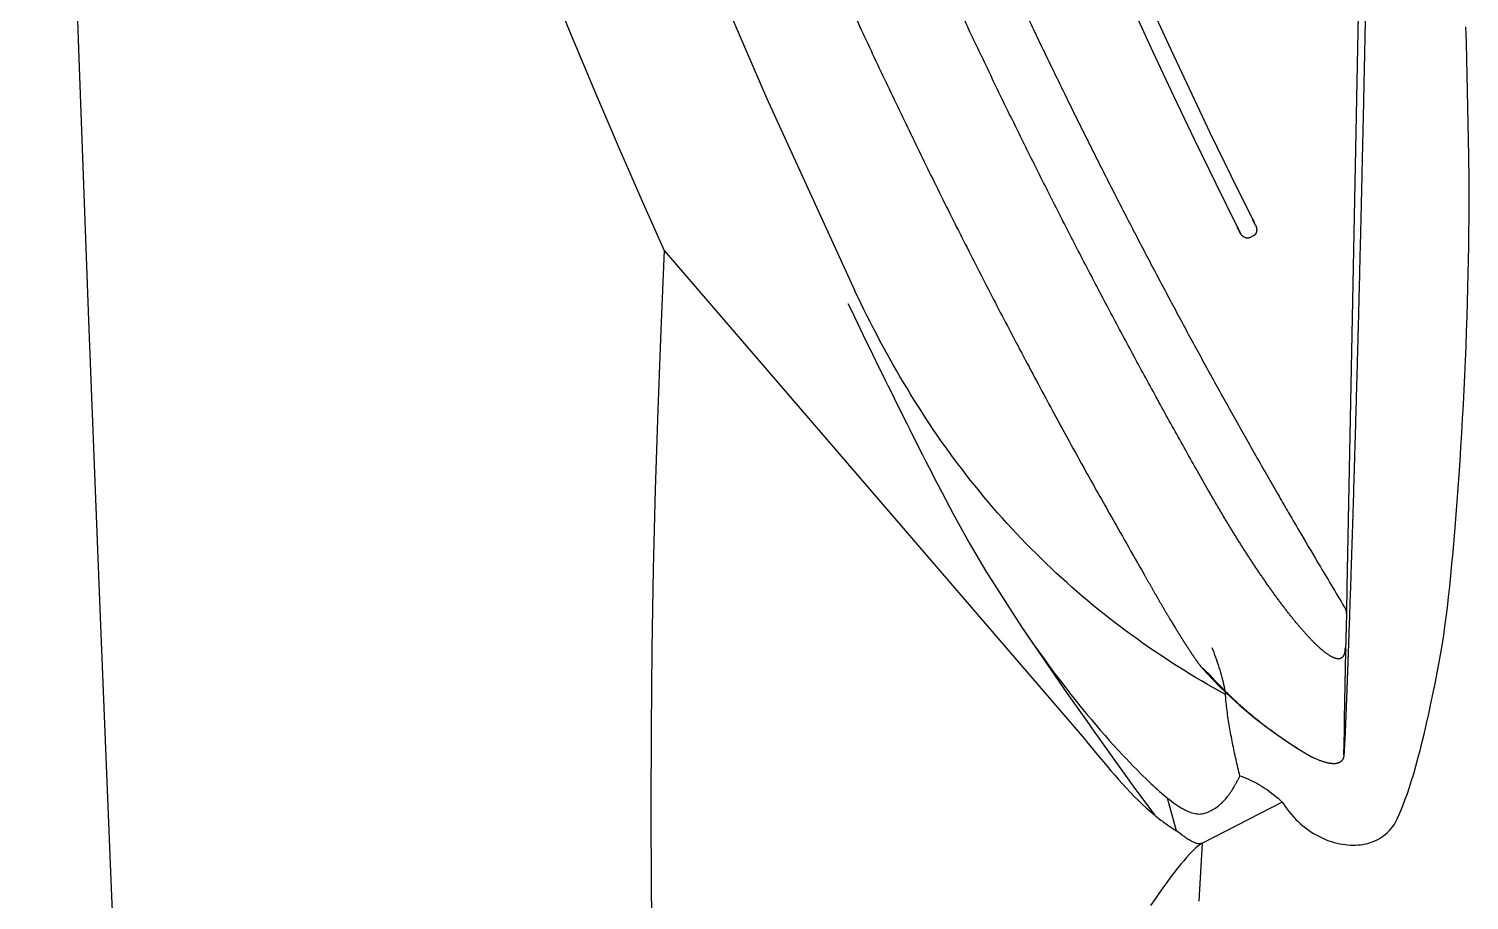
# Model space of a CAD drawing. Extents: x 832 to 912, y 781 to 934.
# Drawn here: x 835.945 to 840.163, y 827.584 to 830.138 of the extents above; entities that cross this region are included whole.
import ezdxf

# ---------------------------------------------------------------- set-up
doc = ezdxf.new("R2010")
doc.units = 0
doc.header["$MEASUREMENT"] = 0
for name, color, linetype in [('1', 4, 'Continuous'), ('DIM', 3, 'Continuous'), ('SPA', 2, 'Continuous')]:
    doc.layers.add(name, color=color, linetype=linetype)

# ---------------------------------------------------------------- blocks, each defined once
blk = doc.blocks.new('TRICKLER')
at = {"layer": '1', "linetype": 'Continuous'}
for p, q in [((1.4112, -11.105), (1.5703, -7.7032)), ((0.817, -11.0501), (0.817, -11.0501)), ((1.4079, -11.1776), (1.4112, -11.105)), ((0.8964, -11.1955), (0.905, -11.2109)), ((1.4025, -11.2915), (1.4076, -11.1826)), ((1.4076, -11.1826), (1.4079, -11.1776)), ((1.3933, -11.4898), (1.4025, -11.2915)), ((1.0008, -11.3492), (0.9755, -11.3248)), ((1.3916, -11.5253), (1.3933, -11.4898)), ((1.3883, -11.5961), (1.3916, -11.5253))]:
    blk.add_line(p, q, dxfattribs=at)
at = {"layer": '1', "color": 3, "linetype": 'Continuous'}
blk.add_line((1.1638, -10.0686), (1.1548, -10.0728), dxfattribs=at)
at = {"layer": '1', "linetype": 'Continuous'}
for points in [[(-0.0029, -9.3505, 0.001122), (0.0326, -9.4335, 0.001121), (0.0685, -9.5163, 0.00112), (0.1048, -9.5989, 0.001118), (0.1414, -9.6814, 0.001117), (0.1784, -9.7636, 0.001118), (0.2158, -9.8456, 0.001114), (0.2535, -9.9274, 0.001106), (0.2915, -10.009, 0.001115), (0.3299, -10.0904, 0.001137), (0.3687, -10.1718, 0.001106), (0.4077, -10.2526, 0.001035), (0.4468, -10.3327, 0.001141), (0.4869, -10.4139, 0.001358), (0.5283, -10.4967, 0.001036), (0.5674, -10.5743, 0.00037), (0.6029, -10.6443, 0.001445), (0.6493, -10.7338, 0.002455), (0.7216, -10.8709, 0.0012), (0.817, -11.0501, 0.000638)], [(0.5138, -9.3948, 0.000812), (0.5397, -9.4534, 0.000812), (0.5659, -9.5119, 0.000812), (0.5922, -9.5703, 0.000812), (0.6187, -9.6287, 0.000812), (0.6454, -9.687, 0.000812), (0.6723, -9.7451, 0.000812), (0.6993, -9.8033, 0.000813), (0.7266, -9.8613, 0.000813), (0.7541, -9.9192, 0.000813), (0.7817, -9.9771, 0.000813), (0.8096, -10.0348, 0.000813), (0.8376, -10.0925, 0.000813), (0.8658, -10.15, 0.000813), (0.8942, -10.2075, 0.000813), (0.9228, -10.2648, 0.000815), (0.9515, -10.3221, 0.000813), (0.9805, -10.3793, 0.000808), (1.0096, -10.4363, 0.000815), (1.039, -10.4934, 0.000831), (1.0686, -10.5504, 0.000808), (1.0982, -10.607, 0.000754), (1.1278, -10.6633, 0.000832), (1.1582, -10.7203, 0.000992), (1.1894, -10.7786, 0.000753), (1.2189, -10.8333, 0.000259), (1.2456, -10.8826, 0.001061), (1.2803, -10.9458, 0.001826), (1.3344, -11.0428, 0.000892), (1.4055, -11.1697, 0.000473)], [(1.5107, -9.3947, -0.000076), (1.5085, -9.4429, -0.000076), (1.5062, -9.4911, -0.000076), (1.5039, -9.5394, -0.000076), (1.5016, -9.5877, -0.000077), (1.4993, -9.6359, -0.000077), (1.497, -9.6842, -0.000077), (1.4946, -9.7324, -0.000077), (1.4923, -9.7806, -0.000078), (1.4899, -9.8287, -0.000078), (1.4875, -9.8765, -0.000078), (1.4852, -9.9242, -0.000079), (1.4828, -9.9716, -0.000079), (1.4804, -10.0188, -0.00008), (1.478, -10.0657, -0.00008), (1.4756, -10.1125, -0.000081), (1.4732, -10.1589, -0.000081), (1.4709, -10.2051, -0.000082), (1.4685, -10.251, -0.000083), (1.4661, -10.2967, -0.000084), (1.4637, -10.342, -0.000085), (1.4613, -10.387, -0.000086), (1.4589, -10.4317, -0.000087), (1.4565, -10.4761, -0.000088), (1.4541, -10.5202, -0.000089), (1.4517, -10.5639, -0.000091), (1.4493, -10.6072, -0.000092), (1.447, -10.6502, -0.000094), (1.4446, -10.6928, -0.000095), (1.4422, -10.7351, -0.000096), (1.4399, -10.7769, -0.000099), (1.4375, -10.8183, -0.000103), (1.4352, -10.8594, -0.000102), (1.4328, -10.9, -0.000097), (1.4305, -10.9399, -0.00011), (1.4282, -10.9799, -0.000135), (1.4258, -11.0203, -0.000105), (1.4235, -11.058, -0.000036), (1.4215, -11.0918, -0.000153), (1.4189, -11.1342, -0.000278), (1.415, -11.198, -0.000142), (1.4099, -11.2807, -0.000077)], [(0.817, -11.0501), (0.817, -11.0502, 0.000009), (0.817, -11.0502, 0.000009), (0.8171, -11.0503, 0.000009), (0.8171, -11.0504, 0.000008), (0.8171, -11.0504, 0.000008), (0.8172, -11.0505, 0.000008), (0.8172, -11.0506, 0.000008), (0.8172, -11.0506, 0.000008), (0.8173, -11.0507, 0.000008), (0.8173, -11.0508, 0.000007), (0.8173, -11.0508, 0.000007), (0.8174, -11.0509, 0.000007), (0.8174, -11.051, 0.000007), (0.8174, -11.051, 0.000007), (0.8175, -11.0511, 0.000007), (0.8175, -11.0511, 0.000006), (0.8175, -11.0512, 0.000006), (0.8176, -11.0513, 0.000006), (0.8176, -11.0513, 0.000006), (0.8177, -11.0514, 0.000006), (0.8177, -11.0515, 0.000006), (0.8177, -11.0515, 0.000005), (0.8178, -11.0516, 0.000005), (0.8178, -11.0517, 0.000005), (0.8178, -11.0517, 0.000005), (0.8179, -11.0518, 0.000005), (0.8179, -11.0519, 0.000005), (0.8179, -11.0519, 0.000005), (0.818, -11.052, 0.000004), (0.818, -11.0521, 0.000004), (0.818, -11.0521, 0.000004), (0.8181, -11.0522, 0.000004), (0.8181, -11.0523, 0.000003), (0.8182, -11.0523, 0.000001), (0.8182, -11.0524, 0.000004), (0.8182, -11.0525, 0.000007), (0.8183, -11.0526, 0.000003), (0.8184, -11.0527, 0.000002)], [(0.817, -11.0501), (0.8189, -11.0537, -0.000152), (0.8208, -11.0572, -0.000159), (0.8227, -11.0608, -0.000151), (0.8247, -11.0644, -0.000125), (0.8266, -11.068, -0.000105), (0.8285, -11.0716, -0.000088), (0.8305, -11.0752, -0.000072), (0.8324, -11.0788, -0.000053), (0.8343, -11.0824, -0.000036), (0.8363, -11.0861, -0.000018), (0.8382, -11.0897, -0.000001), (0.8402, -11.0934, 0.000017), (0.8422, -11.097, 0.000033), (0.8441, -11.1006, 0.000051), (0.8461, -11.1043, 0.000067), (0.848, -11.108, 0.000085), (0.85, -11.1116, 0.000101), (0.852, -11.1153, 0.000119), (0.854, -11.119, 0.000135), (0.8559, -11.1226, 0.000154), (0.8579, -11.1263, 0.000169), (0.8599, -11.13, 0.000187), (0.8619, -11.1336, 0.000204), (0.8639, -11.1373, 0.000222), (0.8659, -11.141, 0.000238), (0.8679, -11.1446, 0.000254), (0.8699, -11.1483, 0.000273), (0.8719, -11.152, 0.0003), (0.8739, -11.1556, 0.000305), (0.8759, -11.1593, 0.000296), (0.8779, -11.1629, 0.000352), (0.88, -11.1666, 0.000456), (0.8821, -11.1703, 0.000348), (0.8841, -11.1738, 0.00009), (0.8858, -11.177, 0.000548), (0.8881, -11.1811, 0.001024), (0.8917, -11.1873, 0.000507), (0.8964, -11.1955, 0.000265)], [(1.4076, -11.1826), (1.4076, -11.1824, 0.001651), (1.4076, -11.1822, 0.001649), (1.4076, -11.182, 0.00165), (1.4076, -11.1818, 0.001654), (1.4076, -11.1815, 0.001657), (1.4076, -11.1813, 0.001659), (1.4076, -11.1811, 0.001662), (1.4076, -11.1809, 0.001665), (1.4076, -11.1807, 0.001668), (1.4076, -11.1804, 0.001672), (1.4076, -11.1802, 0.001675), (1.4076, -11.18, 0.001679), (1.4076, -11.1798, 0.001682), (1.4076, -11.1796, 0.001686), (1.4076, -11.1793, 0.00169), (1.4076, -11.1791, 0.001694), (1.4076, -11.1789, 0.001698), (1.4076, -11.1787, 0.001702), (1.4075, -11.1785, 0.001707), (1.4075, -11.1783, 0.001711), (1.4075, -11.178, 0.001716), (1.4075, -11.1778, 0.001721), (1.4075, -11.1776, 0.001725), (1.4074, -11.1774, 0.001731), (1.4074, -11.1772, 0.001735), (1.4074, -11.1769, 0.001741), (1.4074, -11.1767, 0.001746), (1.4073, -11.1765, 0.001752), (1.4073, -11.1763, 0.001757), (1.4073, -11.1761, 0.001761), (1.4072, -11.1759, 0.001767), (1.4072, -11.1756, 0.001779), (1.4072, -11.1754, 0.00179), (1.4071, -11.1752, 0.001805), (1.4071, -11.175, 0.001818), (1.407, -11.1748, 0.001833), (1.407, -11.1746, 0.001845), (1.4069, -11.1744, 0.001861), (1.4069, -11.1741, 0.001874), (1.4068, -11.1739, 0.00189), (1.4068, -11.1737, 0.001904), (1.4067, -11.1735, 0.001919), (1.4067, -11.1733, 0.001935), (1.4066, -11.1731, 0.001955), (1.4066, -11.1729, 0.001965), (1.4065, -11.1726, 0.001969), (1.4064, -11.1724, 0.002002), (1.4064, -11.1722, 0.002063), (1.4063, -11.172, 0.002016), (1.4062, -11.1718, 0.001893), (1.4062, -11.1716, 0.002114), (1.4061, -11.1714, 0.002557), (1.406, -11.1712, 0.00194), (1.406, -11.171, 0.000634), (1.4059, -11.1708, 0.002795), (1.4058, -11.1705, 0.004886), (1.4057, -11.1702, 0.002391), (1.4055, -11.1697, 0.001262)], [(1.4078, -11.1776), (1.4078, -11.1774, 0.002867), (1.4079, -11.1773, 0.002869), (1.4079, -11.1772, 0.002867), (1.4079, -11.177, 0.00286), (1.4079, -11.1769, 0.002855), (1.4079, -11.1767, 0.002851), (1.4079, -11.1766, 0.002847), (1.4078, -11.1765, 0.002843), (1.4078, -11.1763, 0.002839), (1.4078, -11.1762, 0.002835), (1.4078, -11.1761, 0.002832), (1.4078, -11.1759, 0.002828), (1.4078, -11.1758, 0.002825), (1.4078, -11.1756, 0.002822), (1.4078, -11.1755, 0.002819), (1.4077, -11.1754, 0.002816), (1.4077, -11.1752, 0.002814), (1.4077, -11.1751, 0.002812), (1.4077, -11.175, 0.002809), (1.4077, -11.1748, 0.002808), (1.4076, -11.1747, 0.002806), (1.4076, -11.1746, 0.002804), (1.4076, -11.1744, 0.002803), (1.4076, -11.1743, 0.002802), (1.4075, -11.1741, 0.0028), (1.4075, -11.174, 0.0028), (1.4075, -11.1739, 0.002799), (1.4074, -11.1737, 0.002799), (1.4074, -11.1736, 0.002798), (1.4073, -11.1735, 0.002798), (1.4073, -11.1733, 0.002793), (1.4073, -11.1732, 0.002785), (1.4072, -11.1731, 0.002777), (1.4072, -11.173, 0.002769), (1.4071, -11.1728, 0.002761), (1.4071, -11.1727, 0.002753), (1.407, -11.1726, 0.002746), (1.407, -11.1724, 0.002739), (1.4069, -11.1723, 0.002732), (1.4069, -11.1722, 0.002726), (1.4068, -11.172, 0.002719), (1.4067, -11.1719, 0.002711), (1.4067, -11.1718, 0.002707), (1.4066, -11.1717, 0.002707), (1.4066, -11.1715, 0.002694), (1.4065, -11.1714, 0.002673), (1.4064, -11.1713, 0.002691), (1.4064, -11.1712, 0.002741), (1.4063, -11.171, 0.002658), (1.4062, -11.1709, 0.002478), (1.4062, -11.1708, 0.002731), (1.4061, -11.1707, 0.003252), (1.406, -11.1705, 0.002463), (1.406, -11.1704, 0.000841), (1.4059, -11.1703, 0.003472), (1.4058, -11.1702, 0.005964), (1.4057, -11.17, 0.002907), (1.4055, -11.1697, 0.001537)], [(0.893, -11.1896), (0.8932, -11.1899, -0.000041), (0.8934, -11.1903, -0.00004), (0.8936, -11.1906, -0.00004), (0.8937, -11.191, -0.000041), (0.8939, -11.1913, -0.000041), (0.8941, -11.1916, -0.000041), (0.8943, -11.192, -0.000042), (0.8945, -11.1923, -0.000042), (0.8947, -11.1927, -0.000042), (0.8949, -11.193, -0.000042), (0.8951, -11.1934, -0.000043), (0.8953, -11.1937, -0.000043), (0.8955, -11.1941, -0.000043), (0.8957, -11.1944, -0.000043), (0.8959, -11.1948, -0.000044), (0.8961, -11.1951, -0.000044), (0.8963, -11.1955, -0.000044), (0.8965, -11.1958, -0.000044), (0.8967, -11.1962, -0.000045), (0.8969, -11.1966, -0.000045), (0.8971, -11.1969, -0.000045), (0.8973, -11.1973, -0.000045), (0.8975, -11.1976, -0.000046), (0.8977, -11.198, -0.000046), (0.8979, -11.1984, -0.000046), (0.8982, -11.1987, -0.000046), (0.8984, -11.1991, -0.000047), (0.8986, -11.1994, -0.000048), (0.8988, -11.1998, -0.000046), (0.899, -11.2002, -0.000043), (0.8992, -11.2006, -0.000048), (0.8994, -11.2009, -0.000058), (0.8996, -11.2013, -0.000044), (0.8998, -11.2017, -0.000014), (0.9, -11.202, -0.000063), (0.9002, -11.2024, -0.000109), (0.9006, -11.2031, -0.000053), (0.9011, -11.2039, -0.000028)], [(0.905, -11.2109), (0.9063, -11.2132, 0.000262), (0.9077, -11.2155, 0.00026), (0.909, -11.2178, 0.000262), (0.9103, -11.2201, 0.000269), (0.9117, -11.2225, 0.000274), (0.913, -11.2248, 0.000279), (0.9144, -11.2271, 0.000283), (0.9157, -11.2294, 0.000289), (0.9171, -11.2317, 0.000293), (0.9184, -11.234, 0.000298), (0.9198, -11.2363, 0.000303), (0.9211, -11.2386, 0.000308), (0.9225, -11.2409, 0.000313), (0.9239, -11.2432, 0.000318), (0.9252, -11.2455, 0.000323), (0.9266, -11.2478, 0.000328), (0.928, -11.2501, 0.000333), (0.9294, -11.2524, 0.000339), (0.9307, -11.2547, 0.000344), (0.9321, -11.257, 0.000349), (0.9335, -11.2592, 0.000354), (0.9349, -11.2615, 0.000361), (0.9363, -11.2638, 0.000367), (0.9377, -11.2661, 0.000373), (0.9391, -11.2683, 0.000379), (0.9405, -11.2706, 0.000386), (0.9419, -11.2729, 0.000391), (0.9433, -11.2751, 0.000397), (0.9447, -11.2774, 0.000403), (0.9461, -11.2796, 0.000409), (0.9475, -11.2819, 0.000414), (0.9489, -11.2842, 0.000419), (0.9504, -11.2864, 0.000425), (0.9518, -11.2887, 0.000431), (0.9532, -11.2909, 0.000434), (0.9547, -11.2932, 0.000437), (0.9561, -11.2954, 0.000445), (0.9576, -11.2977, 0.00046), (0.959, -11.2999, 0.00045), (0.9605, -11.3022, 0.000423), (0.962, -11.3044, 0.000474), (0.9634, -11.3067, 0.000574), (0.965, -11.309, 0.000435), (0.9664, -11.3112, 0.00014), (0.9677, -11.3132, 0.000628), (0.9694, -11.3157, 0.001096), (0.9721, -11.3196, 0.000534), (0.9755, -11.3247, 0.000281)], [(1.4099, -11.2807), (1.4095, -11.2868, 0.000005), (1.4091, -11.2929, 0.000006), (1.4088, -11.299, 0.000005), (1.4084, -11.3051, 0.000002), (1.408, -11.3112, 0), (1.4076, -11.3173, -0.000003), (1.4072, -11.3234, -0.000005), (1.4068, -11.3295, -0.000007), (1.4065, -11.3356, -0.00001), (1.4061, -11.3416, -0.000012), (1.4057, -11.3477, -0.000014), (1.4053, -11.3538, -0.000017), (1.4049, -11.3598, -0.000019), (1.4046, -11.3658, -0.00002), (1.4042, -11.3719, -0.000022), (1.4038, -11.3779, -0.000024), (1.4034, -11.384, -0.000026), (1.403, -11.3901, -0.00003), (1.4026, -11.3962, -0.000033), (1.4022, -11.4022, -0.000036), (1.4019, -11.4083, -0.000039), (1.4015, -11.4144, -0.000043), (1.4011, -11.4205, -0.000046), (1.4007, -11.4265, -0.00005), (1.4003, -11.4325, -0.000053), (1.3999, -11.4385, -0.000057), (1.3995, -11.4445, -0.000061), (1.3991, -11.4505, -0.000066), (1.3987, -11.4564, -0.00007), (1.3984, -11.4622, -0.000075), (1.398, -11.468, -0.00008), (1.3976, -11.4738, -0.000085), (1.3972, -11.4795, -0.000091), (1.3968, -11.4851, -0.000097), (1.3964, -11.4907, -0.000103), (1.3961, -11.4962, -0.00011), (1.3957, -11.5017, -0.000118), (1.3953, -11.507, -0.000126), (1.395, -11.5123, -0.000135), (1.3946, -11.5175, -0.000145), (1.3942, -11.5226, -0.000155), (1.3939, -11.5276, -0.000167), (1.3935, -11.5325, -0.000179), (1.3932, -11.5373, -0.000194), (1.3928, -11.542, -0.000209), (1.3925, -11.5466, -0.000225), (1.3921, -11.551, -0.000246), (1.3918, -11.5553, -0.000275), (1.3915, -11.5595, -0.00029), (1.3912, -11.5636, -0.000293), (1.3908, -11.5675, -0.000359), (1.3905, -11.5713, -0.000486), (1.3902, -11.5751, -0.000405), (1.3899, -11.5785, -0.000126), (1.3897, -11.5815, -0.000667), (1.3894, -11.585, -0.00146), (1.3889, -11.59, -0.000869), (1.3883, -11.5961, -0.000501)], [(1.4001, -11.2835), (1.4002, -11.2837, -0.002653), (1.4003, -11.2838, -0.00266), (1.4004, -11.2839, -0.002665), (1.4004, -11.284, -0.002666), (1.4005, -11.2841, -0.002668), (1.4006, -11.2843, -0.002671), (1.4007, -11.2844, -0.002675), (1.4007, -11.2845, -0.002678), (1.4008, -11.2846, -0.002682), (1.4009, -11.2847, -0.002686), (1.401, -11.2849, -0.002691), (1.401, -11.285, -0.002695), (1.4011, -11.2851, -0.0027), (1.4012, -11.2852, -0.002705), (1.4012, -11.2854, -0.00271), (1.4013, -11.2855, -0.002715), (1.4013, -11.2856, -0.002721), (1.4014, -11.2858, -0.002727), (1.4015, -11.2859, -0.002733), (1.4015, -11.286, -0.002739), (1.4016, -11.2861, -0.002746), (1.4016, -11.2863, -0.002753), (1.4017, -11.2864, -0.00276), (1.4017, -11.2865, -0.002767), (1.4018, -11.2867, -0.002775), (1.4018, -11.2868, -0.002782), (1.4019, -11.2869, -0.00279), (1.4019, -11.2871, -0.002799), (1.402, -11.2872, -0.002807), (1.402, -11.2873, -0.002815), (1.402, -11.2875, -0.00282), (1.4021, -11.2876, -0.00282), (1.4021, -11.2877, -0.00282), (1.4022, -11.2879, -0.002821), (1.4022, -11.288, -0.002822), (1.4022, -11.2881, -0.002822), (1.4023, -11.2883, -0.002823), (1.4023, -11.2884, -0.002824), (1.4023, -11.2886, -0.002826), (1.4023, -11.2887, -0.002828), (1.4024, -11.2888, -0.002829), (1.4024, -11.289, -0.00283), (1.4024, -11.2891, -0.002834), (1.4024, -11.2892, -0.002841), (1.4024, -11.2894, -0.002837), (1.4025, -11.2895, -0.002822), (1.4025, -11.2897, -0.00285), (1.4025, -11.2898, -0.002911), (1.4025, -11.2899, -0.002831), (1.4025, -11.2901, -0.002646), (1.4025, -11.2902, -0.002925), (1.4025, -11.2903, -0.003493), (1.4025, -11.2905, -0.002654), (1.4025, -11.2906, -0.000906), (1.4025, -11.2907, -0.003753), (1.4025, -11.2909, -0.006481), (1.4025, -11.2911, -0.003172), (1.4025, -11.2915, -0.00168)], [(1.3883, -11.5961), (1.3881, -11.5981, -0.013994), (1.3879, -11.6, -0.014583), (1.3875, -11.6018, -0.015347), (1.387, -11.6036, -0.016356), (1.3864, -11.6053, -0.017289), (1.3858, -11.6069, -0.01812), (1.385, -11.6085, -0.018858), (1.384, -11.6099, -0.019527), (1.383, -11.6114, -0.019984), (1.3819, -11.6127, -0.020294), (1.3806, -11.6139, -0.020324), (1.3793, -11.6151, -0.020206), (1.3778, -11.6161, -0.019794), (1.3762, -11.6171, -0.01929), (1.3744, -11.6179, -0.018506), (1.3726, -11.6187, -0.017688), (1.3706, -11.6194, -0.016759), (1.3685, -11.6199, -0.015956), (1.3662, -11.6203, -0.014778), (1.3639, -11.6207, -0.013503), (1.3614, -11.6209, -0.013143), (1.3588, -11.6209, -0.013692), (1.356, -11.6209, -0.013047), (1.3531, -11.6206, -0.011922), (1.35, -11.6203, -0.010738), (1.3468, -11.6197, -0.009641), (1.3434, -11.6191, -0.008724), (1.34, -11.6182, -0.008008), (1.3364, -11.6173, -0.007364), (1.3327, -11.6161, -0.006835), (1.3289, -11.6149, -0.006362), (1.3249, -11.6135, -0.005981), (1.3209, -11.6119, -0.005633), (1.3168, -11.6103, -0.005355), (1.3126, -11.6084, -0.005094), (1.3083, -11.6065, -0.004885), (1.304, -11.6044, -0.004699), (1.2996, -11.6021, -0.004568), (1.2951, -11.5998, -0.004403), (1.2905, -11.5973, -0.004236), (1.286, -11.5946, -0.004218), (1.2813, -11.5919, -0.004382), (1.2766, -11.589, -0.00362), (1.2719, -11.586, -0.001893), (1.2672, -11.5829, -0.00117), (1.2624, -11.5798, -0.001204), (1.2576, -11.5767, -0.001212), (1.2528, -11.5735, -0.001204), (1.248, -11.5703, -0.0012), (1.2432, -11.567, -0.001204), (1.2383, -11.5637, -0.001204), (1.2334, -11.5603, -0.001207), (1.2285, -11.5569, -0.001207), (1.2236, -11.5534, -0.001211), (1.2187, -11.5499, -0.001213), (1.2137, -11.5463, -0.001218), (1.2088, -11.5427, -0.001221), (1.2038, -11.5391, -0.001227), (1.1989, -11.5354, -0.001231), (1.1939, -11.5316, -0.001238), (1.1889, -11.5278, -0.001243), (1.1839, -11.524, -0.001251), (1.1789, -11.5201, -0.001257), (1.1739, -11.5162, -0.001266), (1.1689, -11.5122, -0.001272), (1.1639, -11.5082, -0.001282), (1.1589, -11.5042, -0.00129), (1.1539, -11.5001, -0.0013), (1.1489, -11.496, -0.001309), (1.1439, -11.4918, -0.00132), (1.1389, -11.4876, -0.001329), (1.1339, -11.4833, -0.001342), (1.1289, -11.479, -0.001352), (1.1239, -11.4747, -0.001365), (1.1189, -11.4703, -0.001376), (1.114, -11.4659, -0.00139), (1.109, -11.4614, -0.001402), (1.1041, -11.4569, -0.001417), (1.0992, -11.4524, -0.00143), (1.0943, -11.4478, -0.001447), (1.0894, -11.4432, -0.001459), (1.0845, -11.4385, -0.00147), (1.0796, -11.4338, -0.001492), (1.0748, -11.429, -0.00153), (1.0699, -11.4243, -0.0015), (1.0651, -11.4195, -0.001402), (1.0604, -11.4146, -0.001378), (1.0556, -11.4097, -0.001411), (1.0509, -11.4048, -0.001376), (1.0462, -11.3999, -0.001292), (1.0416, -11.395, -0.00144), (1.0369, -11.39, -0.001737), (1.0321, -11.3848, -0.001319), (1.0277, -11.3799, -0.000435), (1.0237, -11.3755, -0.001895), (1.0186, -11.3698, -0.003313), (1.0109, -11.3609, -0.001625), (1.0008, -11.3492, -0.000859)]]:
    blk.add_lwpolyline(points, format="xyb", dxfattribs=at)
at = {"layer": '1', "color": 3, "linetype": 'Continuous'}
for points in [[(1.0121, -10.8094), (0.9784, -10.7461, -0.000901), (0.945, -10.6827, -0.000901), (0.9118, -10.6191, -0.000901), (0.8788, -10.5555, -0.000901), (0.846, -10.4917, -0.000901), (0.8135, -10.4278, -0.000901), (0.7813, -10.3638, -0.000901), (0.7492, -10.2997, -0.000901), (0.7174, -10.2355, -0.000901), (0.6859, -10.1711, -0.000901), (0.6545, -10.1067, -0.000901), (0.6234, -10.0421, -0.000901), (0.5926, -9.9774, -0.000901), (0.562, -9.9127, -0.000901), (0.5316, -9.8478, -0.000901), (0.5014, -9.7828, -0.000901), (0.4715, -9.7177, -0.000901), (0.4418, -9.6525, -0.000901), (0.4124, -9.5871, -0.000901), (0.3832, -9.5217, -0.000901), (0.3542, -9.4562, -0.000901), (0.3254, -9.3905, -0.000901)], [(1.1706, -10.0359), (1.1705, -10.0357, -0.000008), (1.1704, -10.0355, -0.000008), (1.1703, -10.0353, -0.000008), (1.1702, -10.0351, -0.000007), (1.1701, -10.0348, -0.000007), (1.17, -10.0346, -0.000007), (1.1699, -10.0344, -0.000007), (1.1698, -10.0341, -0.000007), (1.1697, -10.0339, -0.000006), (1.1696, -10.0337, -0.000006), (1.1695, -10.0334, -0.000006), (1.1693, -10.0332, -0.000006), (1.1692, -10.033, -0.000006), (1.1691, -10.0327, -0.000005), (1.169, -10.0325, -0.000005), (1.1689, -10.0322, -0.000005), (1.1688, -10.032, -0.000005), (1.1687, -10.0318, -0.000005), (1.1686, -10.0315, -0.000005), (1.1684, -10.0313, -0.000004), (1.1683, -10.031, -0.000004), (1.1682, -10.0308, -0.000004), (1.1681, -10.0305, -0.000004), (1.168, -10.0303, -0.000004), (1.1679, -10.03, -0.000004), (1.1678, -10.0298, -0.000004), (1.1676, -10.0295, -0.000004), (1.1675, -10.0293, -0.000004), (1.1674, -10.029, -0.000004), (1.1673, -10.0288, -0.000003), (1.1672, -10.0285, -0.000003), (1.167, -10.0283, -0.000003), (1.1669, -10.028, -0.000003), (1.1668, -10.0278, -0.000003), (1.1667, -10.0275, -0.000003), (1.1666, -10.0272, -0.000003), (1.1664, -10.027, -0.000003), (1.1663, -10.0267, -0.000003), (1.1662, -10.0265, -0.000003), (1.1661, -10.0262, -0.000003), (1.166, -10.0259, -0.000003), (1.1658, -10.0257, -0.000003), (1.1657, -10.0254, -0.000003), (1.1656, -10.0252, -0.000003), (1.1655, -10.0249, -0.000003), (1.1654, -10.0246, -0.000003), (1.1652, -10.0244, -0.000003), (1.1651, -10.0241, -0.000003), (1.165, -10.0238, -0.000003), (1.1649, -10.0236, -0.000003), (1.1647, -10.0233, -0.000003), (1.1646, -10.023, -0.000004), (1.1645, -10.0228, -0.000003), (1.1644, -10.0225, -0.000001), (1.1643, -10.0223, -0.000004), (1.1641, -10.022, -0.000007), (1.1639, -10.0215, -0.000003), (1.1636, -10.0209, -0.000002)], [(1.1706, -10.0359), (1.1708, -10.0362, -0.001372), (1.1709, -10.0365, -0.001354), (1.171, -10.0368, -0.001365), (1.1711, -10.0371, -0.001412), (1.1713, -10.0374, -0.001447), (1.1714, -10.0376, -0.001478), (1.1715, -10.0379, -0.001507), (1.1716, -10.0382, -0.001543), (1.1717, -10.0385, -0.001575), (1.1719, -10.0388, -0.001611), (1.172, -10.0391, -0.001643), (1.1721, -10.0394, -0.00168), (1.1722, -10.0397, -0.001713), (1.1723, -10.04, -0.001751), (1.1724, -10.0403, -0.001785), (1.1725, -10.0406, -0.001823), (1.1726, -10.0408, -0.001858), (1.1727, -10.0411, -0.001898), (1.1728, -10.0414, -0.001934), (1.1729, -10.0417, -0.001974), (1.173, -10.042, -0.002011), (1.1731, -10.0423, -0.002052), (1.1732, -10.0426, -0.00209), (1.1733, -10.0429, -0.002132), (1.1733, -10.0432, -0.002171), (1.1734, -10.0435, -0.002214), (1.1735, -10.0438, -0.002253), (1.1736, -10.0441, -0.002297), (1.1736, -10.0444, -0.002337), (1.1737, -10.0448, -0.002382), (1.1738, -10.0451, -0.002423), (1.1738, -10.0454, -0.002469), (1.1739, -10.0457, -0.00251), (1.174, -10.046, -0.002557), (1.174, -10.0463, -0.002598), (1.1741, -10.0466, -0.002645), (1.1741, -10.0469, -0.002688), (1.1741, -10.0472, -0.002735), (1.1742, -10.0475, -0.002777), (1.1742, -10.0478, -0.002825), (1.1743, -10.0481, -0.002868), (1.1743, -10.0484, -0.002915), (1.1743, -10.0487, -0.002958), (1.1743, -10.049, -0.003008), (1.1743, -10.0494, -0.00304), (1.1744, -10.0497, -0.003058), (1.1744, -10.05, -0.003069), (1.1744, -10.0503, -0.003087), (1.1744, -10.0506, -0.003103), (1.1744, -10.0509, -0.003124), (1.1744, -10.0512, -0.003143), (1.1744, -10.0515, -0.003167), (1.1744, -10.0518, -0.003189), (1.1743, -10.0521, -0.003216), (1.1743, -10.0525, -0.003242), (1.1743, -10.0528, -0.003272), (1.1743, -10.0531, -0.0033), (1.1742, -10.0534, -0.003334), (1.1742, -10.0537, -0.003365), (1.1742, -10.054, -0.003401), (1.1741, -10.0543, -0.003435), (1.1741, -10.0546, -0.003474), (1.174, -10.0549, -0.003512), (1.1739, -10.0552, -0.003556), (1.1739, -10.0555, -0.003593), (1.1738, -10.0558, -0.003632), (1.1737, -10.0561, -0.003682), (1.1737, -10.0564, -0.003747), (1.1736, -10.0567, -0.00379), (1.1735, -10.057, -0.003819), (1.1734, -10.0573, -0.003822), (1.1733, -10.0576, -0.003816), (1.1732, -10.0579, -0.003816), (1.1731, -10.0582, -0.003823), (1.173, -10.0585, -0.003829), (1.1729, -10.0588, -0.00384), (1.1728, -10.0591, -0.003851), (1.1726, -10.0594, -0.003867), (1.1725, -10.0597, -0.003884), (1.1724, -10.0599, -0.003905), (1.1722, -10.0602, -0.003927), (1.1721, -10.0605, -0.003953), (1.172, -10.0608, -0.003979), (1.1718, -10.0611, -0.004011), (1.1717, -10.0613, -0.004042), (1.1715, -10.0616, -0.004078), (1.1714, -10.0619, -0.004114), (1.1712, -10.0621, -0.004157), (1.171, -10.0624, -0.004196), (1.1708, -10.0626, -0.004239), (1.1707, -10.0629, -0.00429), (1.1705, -10.0631, -0.00434), (1.1703, -10.0634, -0.004351), (1.1701, -10.0636, -0.00433), (1.1699, -10.0639, -0.004311), (1.1697, -10.0641, -0.004298), (1.1695, -10.0643, -0.004289), (1.1693, -10.0646, -0.004281), (1.1691, -10.0648, -0.004277), (1.1689, -10.065, -0.004278), (1.1686, -10.0652, -0.00428), (1.1684, -10.0655, -0.004285), (1.1682, -10.0657, -0.004297), (1.1679, -10.0659, -0.004318), (1.1677, -10.0661, -0.004323), (1.1675, -10.0663, -0.004318), (1.1672, -10.0665, -0.004376), (1.167, -10.0667, -0.004489), (1.1667, -10.0669, -0.004395), (1.1665, -10.067, -0.004149), (1.1662, -10.0672, -0.004592), (1.166, -10.0674, -0.005474), (1.1657, -10.0676, -0.004224), (1.1655, -10.0677, -0.001594), (1.1652, -10.0679, -0.005602), (1.1649, -10.068, -0.00968), (1.1645, -10.0683, -0.004916), (1.1639, -10.0686, -0.002655)], [(1.1253, -10.0571), (1.1252, -10.0569, -0.000017), (1.1251, -10.0566, -0.000017), (1.125, -10.0564, -0.000016), (1.1249, -10.0562, -0.000015), (1.1248, -10.056, -0.000015), (1.1247, -10.0557, -0.000014), (1.1246, -10.0555, -0.000013), (1.1245, -10.0553, -0.000013), (1.1244, -10.055, -0.000012), (1.1242, -10.0548, -0.000012), (1.1241, -10.0546, -0.000011), (1.124, -10.0543, -0.00001), (1.1239, -10.0541, -0.00001), (1.1238, -10.0539, -0.000009), (1.1237, -10.0536, -0.000009), (1.1236, -10.0534, -0.000008), (1.1235, -10.0531, -0.000008), (1.1234, -10.0529, -0.000007), (1.1232, -10.0527, -0.000007), (1.1231, -10.0524, -0.000006), (1.123, -10.0522, -0.000006), (1.1229, -10.0519, -0.000005), (1.1228, -10.0517, -0.000005), (1.1227, -10.0514, -0.000004), (1.1226, -10.0512, -0.000004), (1.1224, -10.0509, -0.000004), (1.1223, -10.0507, -0.000004), (1.1222, -10.0504, -0.000004), (1.1221, -10.0502, -0.000004), (1.122, -10.0499, -0.000003), (1.1218, -10.0497, -0.000003), (1.1217, -10.0494, -0.000003), (1.1216, -10.0491, -0.000003), (1.1215, -10.0489, -0.000003), (1.1214, -10.0486, -0.000003), (1.1212, -10.0484, -0.000003), (1.1211, -10.0481, -0.000003), (1.121, -10.0479, -0.000003), (1.1209, -10.0476, -0.000003), (1.1208, -10.0473, -0.000003), (1.1206, -10.0471, -0.000003), (1.1205, -10.0468, -0.000003), (1.1204, -10.0465, -0.000003), (1.1203, -10.0463, -0.000003), (1.1202, -10.046, -0.000003), (1.12, -10.0458, -0.000003), (1.1199, -10.0455, -0.000003), (1.1198, -10.0452, -0.000003), (1.1197, -10.045, -0.000003), (1.1195, -10.0447, -0.000003), (1.1194, -10.0444, -0.000003), (1.1193, -10.0442, -0.000004), (1.1192, -10.0439, -0.000003), (1.119, -10.0436, -0.000001), (1.1189, -10.0434, -0.000004), (1.1188, -10.0431, -0.000007), (1.1186, -10.0426, -0.000003), (1.1183, -10.042, -0.000002)], [(1.1547, -10.0729), (1.1545, -10.073, -0.004587), (1.1542, -10.0731, -0.004576), (1.1539, -10.0732, -0.004541), (1.1536, -10.0733, -0.004494), (1.1533, -10.0734, -0.004458), (1.153, -10.0735, -0.004429), (1.1527, -10.0736, -0.004405), (1.1524, -10.0737, -0.004384), (1.1521, -10.0738, -0.004368), (1.1518, -10.0739, -0.004357), (1.1515, -10.074, -0.00435), (1.1512, -10.074, -0.004348), (1.1509, -10.0741, -0.00435), (1.1506, -10.0742, -0.004357), (1.1503, -10.0742, -0.004368), (1.15, -10.0743, -0.004384), (1.1497, -10.0743, -0.004404), (1.1494, -10.0744, -0.004435), (1.1491, -10.0744, -0.004456), (1.1488, -10.0744, -0.004447), (1.1485, -10.0744, -0.004415), (1.1481, -10.0745, -0.004366), (1.1478, -10.0745, -0.004328), (1.1475, -10.0745, -0.004294), (1.1472, -10.0745, -0.004264), (1.1469, -10.0745, -0.004233), (1.1466, -10.0745, -0.004208), (1.1463, -10.0745, -0.004184), (1.146, -10.0744, -0.004166), (1.1457, -10.0744, -0.004148), (1.1453, -10.0744, -0.004134), (1.145, -10.0743, -0.004122), (1.1447, -10.0743, -0.004115), (1.1444, -10.0743, -0.00411), (1.1441, -10.0742, -0.004108), (1.1438, -10.0741, -0.004108), (1.1435, -10.0741, -0.004114), (1.1432, -10.074, -0.004122), (1.1429, -10.0739, -0.004108), (1.1426, -10.0739, -0.004057), (1.1423, -10.0738, -0.004009), (1.142, -10.0737, -0.003968), (1.1417, -10.0736, -0.003932), (1.1414, -10.0735, -0.003892), (1.1411, -10.0734, -0.003857), (1.1408, -10.0733, -0.003823), (1.1405, -10.0732, -0.003793), (1.1402, -10.0731, -0.003762), (1.1399, -10.073, -0.003737), (1.1397, -10.0729, -0.003711), (1.1394, -10.0727, -0.003689), (1.1391, -10.0726, -0.003668), (1.1388, -10.0725, -0.003651), (1.1385, -10.0723, -0.003634), (1.1382, -10.0722, -0.003621), (1.138, -10.072, -0.003608), (1.1377, -10.0719, -0.0036), (1.1374, -10.0717, -0.003591), (1.1372, -10.0716, -0.003566), (1.1369, -10.0714, -0.003512), (1.1366, -10.0712, -0.003465), (1.1364, -10.0711, -0.003423), (1.1361, -10.0709, -0.003386), (1.1359, -10.0707, -0.003342), (1.1356, -10.0705, -0.003305), (1.1354, -10.0704, -0.003265), (1.1351, -10.0702, -0.00323), (1.1349, -10.07, -0.003193), (1.1346, -10.0698, -0.00316), (1.1344, -10.0696, -0.003125), (1.1341, -10.0694, -0.003095), (1.1339, -10.0692, -0.003063), (1.1337, -10.069, -0.003036), (1.1334, -10.0688, -0.003006), (1.1332, -10.0686, -0.002981), (1.133, -10.0684, -0.002955), (1.1327, -10.0681, -0.002932), (1.1325, -10.0679, -0.002907), (1.1323, -10.0677, -0.002889), (1.1321, -10.0675, -0.00287), (1.1319, -10.0672, -0.002847), (1.1317, -10.067, -0.00281), (1.1315, -10.0668, -0.00277), (1.1313, -10.0666, -0.002722), (1.131, -10.0663, -0.002679), (1.1308, -10.0661, -0.002633), (1.1307, -10.0658, -0.002591), (1.1305, -10.0656, -0.002544), (1.1303, -10.0654, -0.002502), (1.1301, -10.0651, -0.002456), (1.1299, -10.0649, -0.002415), (1.1297, -10.0646, -0.002369), (1.1295, -10.0644, -0.002328), (1.1293, -10.0641, -0.002283), (1.1292, -10.0639, -0.002242), (1.129, -10.0636, -0.002198), (1.1288, -10.0634, -0.002158), (1.1286, -10.0631, -0.002114), (1.1285, -10.0628, -0.002075), (1.1283, -10.0626, -0.002032), (1.1281, -10.0623, -0.001993), (1.128, -10.062, -0.00195), (1.1278, -10.0618, -0.001914), (1.1276, -10.0615, -0.001875), (1.1275, -10.0612, -0.001834), (1.1273, -10.061, -0.001784), (1.1272, -10.0607, -0.001761), (1.127, -10.0604, -0.001751), (1.1269, -10.0601, -0.001672), (1.1267, -10.0599, -0.001538), (1.1266, -10.0596, -0.001644), (1.1264, -10.0593, -0.001884), (1.1263, -10.059, -0.001429), (1.1261, -10.0588, -0.000553), (1.126, -10.0585, -0.001898), (1.1259, -10.0582, -0.003116), (1.1256, -10.0577, -0.001518), (1.1253, -10.0571, -0.000814)], [(1.4001, -11.2835), (1.3999, -11.2863, -0.007621), (1.3997, -11.2889, -0.008173), (1.3994, -11.2914, -0.008917), (1.399, -11.2938, -0.009882), (1.3985, -11.2961, -0.010966), (1.3979, -11.2983, -0.012137), (1.3973, -11.3003, -0.013494), (1.3966, -11.3022, -0.015007), (1.3958, -11.304, -0.016703), (1.3949, -11.3056, -0.018515), (1.3939, -11.3071, -0.020453), (1.3928, -11.3085, -0.022394), (1.3917, -11.3097, -0.024247), (1.3904, -11.3108, -0.025853), (1.3891, -11.3117, -0.027034), (1.3877, -11.3125, -0.027674), (1.3862, -11.3131, -0.027644), (1.3846, -11.3136, -0.027237), (1.3829, -11.3138, -0.02575), (1.3811, -11.314, -0.023562), (1.3793, -11.3139, -0.021287), (1.3773, -11.3137, -0.019127), (1.3753, -11.3134, -0.017075), (1.3732, -11.3129, -0.01527), (1.371, -11.3122, -0.013628), (1.3688, -11.3114, -0.012223), (1.3665, -11.3104, -0.010966), (1.3641, -11.3093, -0.009902), (1.3617, -11.3081, -0.008955), (1.3592, -11.3067, -0.008156), (1.3566, -11.3051, -0.007438), (1.354, -11.3034, -0.006826), (1.3513, -11.3016, -0.006289), (1.3485, -11.2997, -0.005847), (1.3458, -11.2976, -0.005355), (1.3429, -11.2954, -0.004837), (1.34, -11.293, -0.004417), (1.3371, -11.2906, -0.004069), (1.3342, -11.288, -0.003764), (1.3312, -11.2853, -0.003491), (1.3281, -11.2825, -0.00325), (1.325, -11.2796, -0.003032), (1.3219, -11.2767, -0.002839), (1.3188, -11.2736, -0.002663), (1.3157, -11.2704, -0.002508), (1.3125, -11.2671, -0.002365), (1.3093, -11.2638, -0.002238), (1.3061, -11.2604, -0.00212), (1.3029, -11.2569, -0.002017), (1.2996, -11.2533, -0.001921), (1.2964, -11.2497, -0.001835), (1.2931, -11.246, -0.001749), (1.2899, -11.2423, -0.001668), (1.2866, -11.2385, -0.001575), (1.2833, -11.2346, -0.001501), (1.28, -11.2307, -0.001446), (1.2767, -11.2267, -0.001393), (1.2734, -11.2226, -0.001337), (1.27, -11.2185, -0.001288), (1.2667, -11.2144, -0.00124), (1.2634, -11.2102, -0.001198), (1.26, -11.2059, -0.001155), (1.2566, -11.2016, -0.001116), (1.2533, -11.1973, -0.001078), (1.2499, -11.1929, -0.001044), (1.2466, -11.1884, -0.00101), (1.2432, -11.184, -0.00098), (1.2398, -11.1795, -0.000951), (1.2365, -11.1749, -0.000921), (1.2331, -11.1704, -0.000885), (1.2298, -11.1658, -0.000856), (1.2264, -11.1612, -0.000829), (1.2231, -11.1565, -0.000809), (1.2197, -11.1518, -0.000795), (1.2164, -11.1471, -0.00078), (1.213, -11.1424, -0.000763), (1.2097, -11.1376, -0.000748), (1.2063, -11.1328, -0.000733), (1.203, -11.128, -0.000719), (1.1997, -11.1232, -0.000704), (1.1963, -11.1183, -0.000691), (1.193, -11.1134, -0.000677), (1.1897, -11.1085, -0.000665), (1.1864, -11.1036, -0.000652), (1.1831, -11.0986, -0.00064), (1.1798, -11.0937, -0.000628), (1.1765, -11.0887, -0.000616), (1.1732, -11.0837, -0.000604), (1.1699, -11.0787, -0.000594), (1.1667, -11.0736, -0.000582), (1.1634, -11.0686, -0.000572), (1.1601, -11.0635, -0.000561), (1.1569, -11.0584, -0.000552), (1.1536, -11.0534, -0.000541), (1.1504, -11.0482, -0.000532), (1.1471, -11.0431, -0.000522), (1.1439, -11.038, -0.000514), (1.1407, -11.0329, -0.000504), (1.1375, -11.0277, -0.000496), (1.1343, -11.0225, -0.000487), (1.1311, -11.0174, -0.000479), (1.1279, -11.0122, -0.00047), (1.1247, -11.007, -0.000462), (1.1215, -11.0018, -0.000453), (1.1184, -10.9966, -0.000448), (1.1152, -10.9914, -0.000443), (1.1121, -10.9862, -0.00044), (1.1089, -10.981, -0.000437), (1.1058, -10.9757, -0.000434), (1.1027, -10.9705, -0.00043), (1.0996, -10.9653, -0.000427), (1.0965, -10.96, -0.000424), (1.0934, -10.9547, -0.000421), (1.0903, -10.9495, -0.000417), (1.0872, -10.9442, -0.000414), (1.0841, -10.9389, -0.000411), (1.081, -10.9336, -0.000408), (1.0779, -10.9283, -0.000404), (1.0749, -10.9229, -0.000401), (1.0718, -10.9176, -0.000398), (1.0688, -10.9123, -0.000395), (1.0657, -10.9069, -0.000392), (1.0627, -10.9016, -0.000389), (1.0597, -10.8962, -0.000386), (1.0567, -10.8909, -0.000382), (1.0536, -10.8855, -0.000377), (1.0506, -10.8801, -0.000377), (1.0476, -10.8747, -0.000381), (1.0446, -10.8693, -0.000368), (1.0416, -10.8639, -0.000341), (1.0387, -10.8585, -0.000373), (1.0357, -10.8531, -0.000438), (1.0326, -10.8475, -0.000332), (1.0297, -10.8422, -0.000118), (1.0271, -10.8374, -0.000459), (1.0238, -10.8313, -0.000777), (1.0187, -10.8219, -0.000379), (1.0121, -10.8094, -0.000201)]]:
    blk.add_lwpolyline(points, format="xyb", dxfattribs=at)
for radius, start, end in [(20.025, 178.91112, 204.95801), (19.975, 178.91118, 204.95794), (19.975, 204.95794, 205.00546), (20.025, 204.95801, 205.0055)]:
    blk.add_arc((19.2733, -1.5924), radius, start, end, dxfattribs=at)
at = {"layer": 'DIM'}
blk.add_arc((1.9771, -10.4834), 1.3081, 220.0297, 238.6886, dxfattribs=at)
blk = doc.blocks.new('2010SOVEREIGN')
at = {"layer": 'SPA', "color": 3, "linetype": 'Continuous'}
for p, q in [((5.4459, 31.5185), (6.6517, 30.1154)), ((6.9457, 29.8178), (6.9191, 29.9139)), ((7.2556, 29.9021), (7.0216, 29.7818))]:
    blk.add_line(p, q, dxfattribs=at)
at = {"layer": 'SPA', "color": 2, "linetype": 'Continuous'}
blk.add_lwpolyline([(3.8628, 28.8284), (3.8274, 29.6483), (3.7937, 30.4683), (3.7617, 31.2883), (3.7313, 32.1085), (3.7027, 32.9286), (3.6758, 33.7489), (3.6505, 34.5692), (3.627, 35.3895), (3.6051, 36.2099), (3.585, 37.0304)], dxfattribs=at)
at = {"layer": 'SPA', "color": 3, "linetype": 'Continuous'}
for points in [[(4.265, 37.0276), (4.3154, 36.7206), (4.3704, 36.4144), (4.4301, 36.1091), (4.4944, 35.8047), (4.5633, 35.5013), (4.6369, 35.199), (4.7151, 34.8979), (4.7978, 34.598), (4.8851, 34.2994), (4.977, 34.0022), (5.0733, 33.7064), (5.1742, 33.4121), (5.2795, 33.1194), (5.3893, 32.8283), (5.5035, 32.5389), (5.6221, 32.2513), (5.745, 31.9656), (6.0039, 31.3999)], [(5.1375, 32.237), (5.1736, 32.1491), (5.2093, 32.0631), (5.2447, 31.979), (5.2796, 31.897), (5.3141, 31.817), (5.3479, 31.7391), (5.3812, 31.6634), (5.4459, 31.5185)], [(7.8018, 31.7956), (7.801, 31.8433), (7.8001, 31.891), (7.7991, 31.9385), (7.7981, 31.9858), (7.797, 32.033), (7.7958, 32.0801), (7.7945, 32.127), (7.7931, 32.1738)], [(7.717, 30.323), (7.7207, 30.3442), (7.7244, 30.3669), (7.7281, 30.3911), (7.7317, 30.4168), (7.7353, 30.4439), (7.7388, 30.4725), (7.7423, 30.5024), (7.7457, 30.5336), (7.7491, 30.5661), (7.7524, 30.5999), (7.7557, 30.6347), (7.7589, 30.6704), (7.762, 30.707), (7.765, 30.7444), (7.7679, 30.7826), (7.7708, 30.8216), (7.7735, 30.8612), (7.7762, 30.9014), (7.7787, 30.9421), (7.7811, 30.9834), (7.7835, 31.0251), (7.7857, 31.0672), (7.7878, 31.1097), (7.7898, 31.1524), (7.7917, 31.1954), (7.7935, 31.2385), (7.7951, 31.2816), (7.7966, 31.3243), (7.7979, 31.3667), (7.7991, 31.4088), (7.8001, 31.4503), (7.8009, 31.4914), (7.8016, 31.5319), (7.8022, 31.5718), (7.8025, 31.6111), (7.8027, 31.6496), (7.8028, 31.6874), (7.8026, 31.7243), (7.8018, 31.7956)], [(5.4459, 31.5185), (5.4354, 31.285), (5.4265, 31.0515), (5.4191, 30.8179), (5.4134, 30.5843), (5.4094, 30.3506), (5.407, 30.1169), (5.4063, 29.8833), (5.4074, 29.6496), (5.4103, 29.416)], [(7.0888, 30.2169), (7.0712, 30.2267), (7.0536, 30.2366), (7.0361, 30.2467), (7.0187, 30.257), (7.0013, 30.2673), (6.984, 30.2778), (6.9668, 30.2885), (6.9496, 30.2993), (6.9325, 30.3102), (6.9155, 30.3213), (6.8985, 30.3326), (6.8817, 30.3439), (6.8649, 30.3554), (6.8482, 30.3671), (6.8315, 30.3789), (6.815, 30.3909), (6.7986, 30.4029), (6.7822, 30.4152), (6.7659, 30.4276), (6.7498, 30.4401), (6.7337, 30.4527), (6.7177, 30.4655), (6.7018, 30.4785), (6.6861, 30.4916), (6.6704, 30.5048), (6.6548, 30.5181), (6.6394, 30.5316), (6.6241, 30.5453), (6.6088, 30.5591), (6.5937, 30.573), (6.5787, 30.587), (6.5638, 30.6012), (6.5491, 30.6155), (6.5344, 30.63), (6.5199, 30.6445), (6.5055, 30.6592), (6.4913, 30.674), (6.4771, 30.689), (6.4631, 30.704), (6.4492, 30.7192), (6.4355, 30.7345), (6.4218, 30.7499), (6.4083, 30.7654), (6.395, 30.7811), (6.3818, 30.7969), (6.3687, 30.8127), (6.3557, 30.8287), (6.3429, 30.8448), (6.3302, 30.861), (6.3176, 30.8772), (6.3052, 30.8936), (6.2929, 30.9101), (6.2808, 30.9267), (6.2688, 30.9434), (6.2569, 30.9601), (6.2452, 30.977), (6.2336, 30.9939), (6.2222, 31.0109), (6.2109, 31.028), (6.1998, 31.0452), (6.1888, 31.0624), (6.1779, 31.0797), (6.1672, 31.0971), (6.1566, 31.1145), (6.1461, 31.132), (6.1358, 31.1495), (6.1256, 31.1671), (6.1155, 31.1848), (6.1056, 31.2025), (6.0958, 31.2202), (6.0861, 31.238), (6.0765, 31.2558), (6.067, 31.2737), (6.0577, 31.2916), (6.0484, 31.3095), (6.0393, 31.3275), (6.0303, 31.3456), (6.0214, 31.3637), (6.0039, 31.3999)], [(5.9837, 31.3629), (5.9926, 31.3443), (6.0015, 31.3258), (6.0104, 31.3072), (6.0194, 31.2887), (6.0283, 31.2702), (6.0373, 31.2517), (6.0463, 31.2331), (6.0553, 31.2147), (6.0643, 31.1962), (6.0733, 31.1777), (6.0824, 31.1592), (6.0915, 31.1408), (6.1006, 31.1223), (6.1097, 31.1039), (6.1188, 31.0854), (6.128, 31.067), (6.1372, 31.0486), (6.1464, 31.0302), (6.1556, 31.0118), (6.1648, 30.9934), (6.1741, 30.9751), (6.1833, 30.9567), (6.1926, 30.9383), (6.2019, 30.92), (6.2112, 30.9016), (6.2206, 30.8833), (6.2299, 30.865), (6.2393, 30.8467), (6.2487, 30.8284), (6.2581, 30.8101), (6.2915, 30.7466), (6.3385, 30.6618), (6.3875, 30.5783), (6.492, 30.4152)], [(6.492, 30.4152), (6.5109, 30.3873), (6.5299, 30.3594), (6.549, 30.3315), (6.5681, 30.3037), (6.5872, 30.276), (6.6064, 30.2482), (6.6257, 30.2206), (6.645, 30.1929), (6.6643, 30.1653), (6.6838, 30.1377), (6.7032, 30.1102), (6.7228, 30.0827), (6.7423, 30.0553), (6.762, 30.0279), (6.7816, 30.0005), (6.8014, 29.9731), (6.8212, 29.9459), (6.841, 29.9186), (6.8808, 29.8642)], [(6.492, 30.4152), (6.5086, 30.3909), (6.5251, 30.3671), (6.5415, 30.3439), (6.5578, 30.3213), (6.574, 30.2993), (6.5899, 30.2778), (6.6057, 30.257), (6.6214, 30.2367), (6.6367, 30.2171), (6.6519, 30.198), (6.6668, 30.1796), (6.6814, 30.1617), (6.6958, 30.1445), (6.7098, 30.1279), (6.7235, 30.1119), (6.7369, 30.0966), (6.7499, 30.0819), (6.7625, 30.0679), (6.7747, 30.0544), (6.7865, 30.0417), (6.7979, 30.0296), (6.8088, 30.0181), (6.8192, 30.0073), (6.8291, 29.9972), (6.8386, 29.9877), (6.8475, 29.9789), (6.8559, 29.9708), (6.8636, 29.9633), (6.8708, 29.9565), (6.8773, 29.9504), (6.8831, 29.945), (6.8882, 29.9404), (6.8925, 29.9364), (6.8964, 29.933), (6.9002, 29.9297), (6.904, 29.9264), (6.9078, 29.9232), (6.9116, 29.92), (6.9191, 29.9139)], [(6.4928, 30.414), (6.4928, 30.414), (6.4928, 30.414), (6.4928, 30.414), (6.4928, 30.414), (6.4928, 30.4139), (6.4928, 30.4139), (6.4928, 30.4139), (6.4929, 30.4139), (6.4929, 30.4139), (6.4929, 30.4139), (6.4929, 30.4138), (6.4929, 30.4138), (6.4929, 30.4138), (6.4929, 30.4138), (6.4929, 30.4138), (6.493, 30.4137), (6.493, 30.4137), (6.493, 30.4137), (6.493, 30.4136)], [(7.0495, 30.3553), (7.0521, 30.3482), (7.0548, 30.341), (7.0574, 30.3337), (7.06, 30.3263), (7.0626, 30.3189), (7.0651, 30.3115), (7.0676, 30.304), (7.07, 30.2966), (7.0723, 30.2892), (7.0746, 30.2819), (7.0767, 30.2746), (7.0787, 30.2675), (7.0805, 30.2605), (7.0822, 30.2536), (7.0838, 30.247), (7.0852, 30.2405), (7.0864, 30.2342), (7.0874, 30.2282), (7.0888, 30.2169)], [(7.5918, 29.8525), (7.5977, 29.8654), (7.6036, 29.8792), (7.6096, 29.8942), (7.6157, 29.9102), (7.6217, 29.9273), (7.6278, 29.9455), (7.634, 29.9648), (7.6402, 29.9852), (7.6464, 30.0068), (7.6527, 30.0295), (7.659, 30.0534), (7.6653, 30.0785), (7.6717, 30.1047), (7.6781, 30.1322), (7.6845, 30.1609), (7.6909, 30.1908), (7.6974, 30.222), (7.7039, 30.2544), (7.717, 30.323)], [(7.1315, 29.9788), (7.13, 29.9848), (7.1285, 29.9908), (7.127, 29.9968), (7.1256, 30.0028), (7.1242, 30.0088), (7.1227, 30.0148), (7.1214, 30.0208), (7.12, 30.0268), (7.1186, 30.0328), (7.1173, 30.0389), (7.116, 30.0449), (7.1147, 30.0508), (7.1134, 30.0568), (7.1122, 30.0628), (7.111, 30.0688), (7.1098, 30.0748), (7.1086, 30.0808), (7.1074, 30.0868), (7.1063, 30.0928), (7.1052, 30.0987), (7.1041, 30.1047), (7.103, 30.1107), (7.102, 30.1166), (7.101, 30.1226), (7.1, 30.1285), (7.0991, 30.1345), (7.0981, 30.1404), (7.0972, 30.1463), (7.0963, 30.1523), (7.0955, 30.1582), (7.0947, 30.1641), (7.0939, 30.17), (7.0931, 30.1759), (7.0924, 30.1818), (7.0917, 30.1876), (7.0911, 30.1935), (7.0904, 30.1994), (7.0898, 30.2052), (7.0888, 30.2169)], [(6.6517, 30.1154), (6.6634, 30.1018), (6.6749, 30.0881), (6.6863, 30.0745), (6.6977, 30.0608), (6.709, 30.0472), (6.7203, 30.0337), (6.7315, 30.0202), (6.7427, 30.0069), (6.7539, 29.9937), (6.7651, 29.9806), (6.7763, 29.9678), (6.7876, 29.9551), (6.7989, 29.9427), (6.8103, 29.9306), (6.8218, 29.9187), (6.8333, 29.9071), (6.845, 29.8958), (6.8568, 29.8849), (6.8808, 29.8642)], [(6.9191, 29.9139), (6.9251, 29.9091), (6.9311, 29.9045), (6.937, 29.9002), (6.9428, 29.896), (6.9485, 29.8921), (6.9541, 29.8885), (6.9597, 29.8851), (6.9651, 29.882), (6.9704, 29.8792), (6.9756, 29.8767), (6.9807, 29.8744), (6.9857, 29.8725), (6.9905, 29.8708), (6.9953, 29.8694), (6.9999, 29.8684), (7.0043, 29.8676), (7.0086, 29.8671), (7.0128, 29.867), (7.0168, 29.8671), (7.0206, 29.8676), (7.0243, 29.8683), (7.0281, 29.8692), (7.0318, 29.8704), (7.0356, 29.8717), (7.0394, 29.8732), (7.0431, 29.8749), (7.0469, 29.8768), (7.0506, 29.8788), (7.0542, 29.881), (7.0578, 29.8833), (7.0614, 29.8857), (7.0649, 29.8882), (7.0683, 29.8908), (7.0717, 29.8936), (7.0749, 29.8964), (7.0781, 29.8992), (7.0811, 29.9022), (7.0841, 29.9052), (7.0869, 29.9083), (7.0897, 29.9114), (7.0925, 29.9146), (7.0951, 29.9179), (7.0977, 29.9213), (7.1003, 29.9247), (7.1027, 29.9282), (7.1051, 29.9317), (7.1075, 29.9352), (7.1097, 29.9388), (7.1141, 29.9462)], [(7.1141, 29.9462), (7.1149, 29.9477), (7.1158, 29.9493), (7.1167, 29.9508), (7.1176, 29.9524), (7.1185, 29.954), (7.1193, 29.9556), (7.1202, 29.9572), (7.1211, 29.9588), (7.122, 29.9604), (7.1228, 29.962), (7.1237, 29.9637), (7.1246, 29.9653), (7.1254, 29.9669), (7.1263, 29.9686), (7.1272, 29.9703), (7.128, 29.972), (7.1289, 29.9737), (7.1298, 29.9754), (7.1315, 29.9788)], [(7.1315, 29.9788), (7.1376, 29.9767), (7.1437, 29.9744), (7.1499, 29.972), (7.1561, 29.9693), (7.1622, 29.9665), (7.1684, 29.9635), (7.1746, 29.9603), (7.1808, 29.957), (7.187, 29.9534), (7.1932, 29.9497), (7.1994, 29.9458), (7.2056, 29.9417), (7.2119, 29.9374), (7.2181, 29.9329), (7.2243, 29.9283), (7.2306, 29.9234), (7.2368, 29.9184), (7.2431, 29.9131), (7.2556, 29.9021)], [(6.8808, 29.8642), (6.8847, 29.861), (6.8886, 29.8579), (6.8924, 29.855), (6.8961, 29.8521), (6.8998, 29.8493), (6.9033, 29.8466), (6.9068, 29.844), (6.9103, 29.8415), (6.9136, 29.8391), (6.9169, 29.8368), (6.9201, 29.8345), (6.9232, 29.8324), (6.9263, 29.8303), (6.9293, 29.8283), (6.9322, 29.8264), (6.935, 29.8245), (6.9378, 29.8227), (6.9405, 29.821), (6.9457, 29.8178)], [(7.2556, 29.9021), (7.2587, 29.8971), (7.2641, 29.8888), (7.2699, 29.8808), (7.2759, 29.873), (7.2822, 29.8655), (7.2886, 29.8583), (7.2952, 29.8513), (7.3019, 29.8447), (7.3088, 29.8384), (7.3159, 29.8324), (7.3231, 29.8267), (7.3304, 29.8213), (7.3379, 29.8162), (7.3454, 29.8113), (7.353, 29.8068), (7.3607, 29.8026), (7.3685, 29.7987), (7.3763, 29.7951), (7.3841, 29.7918), (7.392, 29.7888), (7.3999, 29.7861), (7.4078, 29.7838), (7.4157, 29.7817), (7.4235, 29.7799), (7.4314, 29.7785), (7.4392, 29.7773), (7.4469, 29.7765), (7.4546, 29.7759), (7.4621, 29.7757), (7.4696, 29.7758), (7.4771, 29.7762), (7.4845, 29.7769), (7.4918, 29.7779), (7.499, 29.7793), (7.5062, 29.781), (7.5132, 29.7831), (7.5201, 29.7855), (7.5269, 29.7883), (7.5335, 29.7914), (7.5399, 29.795), (7.5462, 29.7989), (7.5522, 29.8032), (7.5581, 29.8079), (7.5637, 29.813), (7.5691, 29.8185), (7.5742, 29.8245), (7.579, 29.8308), (7.5836, 29.8376), (7.5918, 29.8525)], [(7.0216, 29.7818), (7.0176, 29.7795), (7.0132, 29.7765), (7.0081, 29.7726), (7.0026, 29.7678), (6.9965, 29.7622), (6.9899, 29.7556), (6.9827, 29.7481), (6.975, 29.7397), (6.9668, 29.7302), (6.958, 29.7196), (6.9486, 29.708), (6.9386, 29.6953), (6.9281, 29.6815), (6.9171, 29.6665), (6.9056, 29.6505), (6.8938, 29.6337), (6.8819, 29.6164), (6.8699, 29.5985)], [(7.0216, 29.7818), (7.0201, 29.7811), (7.0186, 29.7806), (7.0171, 29.7802), (7.0155, 29.7799), (7.0138, 29.7797), (7.0121, 29.7797), (7.0103, 29.7798), (7.0084, 29.78), (7.0065, 29.7804), (7.0045, 29.7809), (7.0024, 29.7815), (7.0003, 29.7822), (6.9981, 29.7831), (6.9958, 29.7841), (6.9934, 29.7852), (6.991, 29.7864), (6.9884, 29.7878), (6.9858, 29.7893), (6.9831, 29.7909), (6.9802, 29.7927), (6.9773, 29.7946), (6.9743, 29.7966), (6.9712, 29.7988), (6.968, 29.801), (6.9646, 29.8034), (6.9611, 29.806), (6.9574, 29.8089), (6.9535, 29.8118), (6.9457, 29.8178)], [(7.0125, 29.6118), (7.0141, 29.6458), (7.0158, 29.6797), (7.0176, 29.7138), (7.0216, 29.7818)]]:
    blk.add_lwpolyline(points, dxfattribs=at)
at = {"layer": 'DIM', "rotation": 1.535823026920423}
blk.add_blockref('TRICKLER', (5.7372, 41.5947), dxfattribs=at)

msp = doc.modelspace()

# ---------------------------------------------------------------- block references
at = {"layer": '1'}
msp.add_blockref('2010SOVEREIGN', (832.36, 797.97), dxfattribs=at)

doc.saveas('drawing.dxf')
